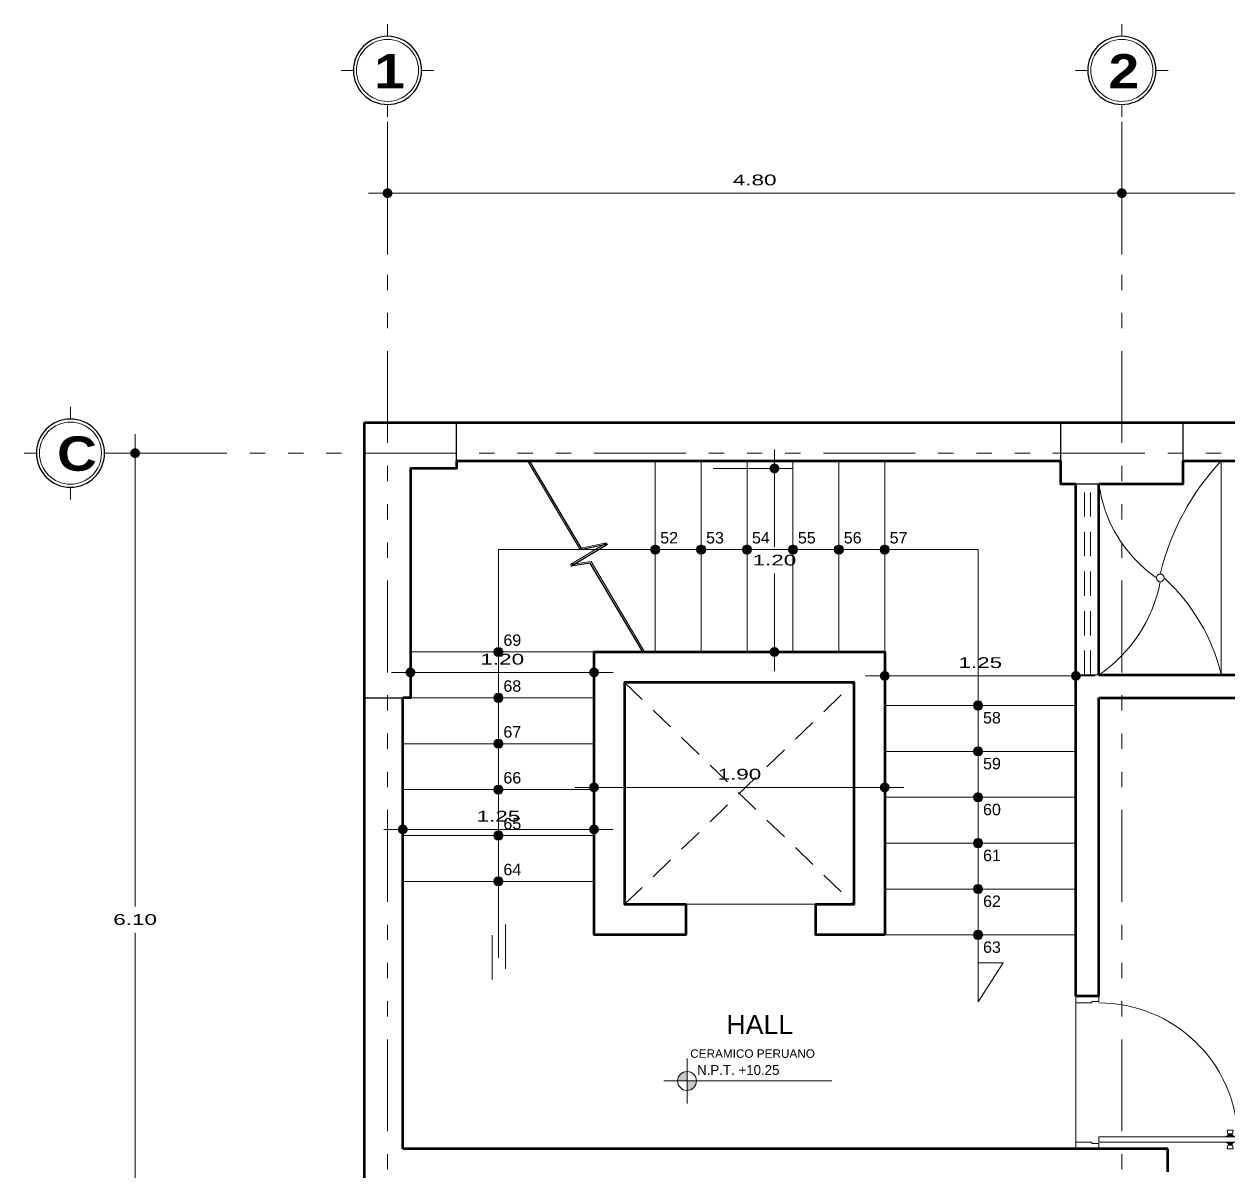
# Model space of a CAD drawing. Header units: millimetres. Extents: x 2325 to 2353, y 1262 to 1382.
# Drawn here: x 2324.55 to 2332.42, y 1374.67 to 1382.18 of the extents above; entities that cross this region are included whole.
import ezdxf

# ---------------------------------------------------------------- set-up
doc = ezdxf.new("R2010")
doc.units = ezdxf.units.MM
for name, pattern in [('ACAD_ISO14W100', [24, 12, -3, 0, -3, 0, -3, 0, -3]), ('CONTINUA', [0]), ('LÍNEAS_OCULTAS2', [4.7625, 3.175, -1.5875])]:
    doc.linetypes.add(name, pattern=pattern)
doc.layers.get('Defpoints').update_dxf_attribs({"lineweight": 0})
for name, color, linetype, lineweight in [('columnas', 152, 'Continuous', 30), ('cotas', 7, 'Continuous', 0), ('escalera', 142, 'Continuous', 9), ('LEJANO-EJES', 191, 'Continuous', 0), ('lineas entrecortadas', 7, 'LÍNEAS_OCULTAS2', 0), ('muro alto', 42, 'Continuous', 53), ('PLUMA  01', 255, 'Continuous', 9), ('pluma 01', 7, 'Continuous', 9), ('TEXTOS', 7, 'Continuous', 0), ('ventana alta', 150, 'LÍNEAS_OCULTAS2', 5)]:
    doc.layers.add(name, color=color, linetype=linetype, lineweight=lineweight)
doc.layers.add('PUERTAS', color=7, linetype='Continuous', lineweight=0, true_color=0x4242ff)
doc.layers.add('texto', color=4, linetype='Continuous')
doc.styles.add('Roberto', font='swissel.ttf', dxfattribs={"width": 1.5})
doc.styles.get("Standard").update_dxf_attribs({"font": 'arial.ttf'})
doc.styles.add('style1', font='romans.shx', dxfattribs={"height": 0.05})
doc.styles.add('style2', font='arial.ttf')
doc.dimstyles.new('ejes cortos', dxfattribs={"dimscale": 0, "dimtxt": 0.07, "dimasz": 0.05, "dimexe": 0.12, "dimexo": 0.1, "dimgap": 0.05, "dimtad": 1, "dimtih": 1, "dimtoh": 1, "dimzin": 4, "dimdsep": 46, "dimtxsty": 'Roberto', "dimblk": 'ARROW', "dimcen": 0.05, "dimclrd": 7, "dimclre": 7, "dimclrt": 7, "dimaunit": 1, "dimadec": 3, "dimazin": 1, "dimtfac": 1, "dimtix": 1, "dimtofl": 0, "dimtmove": 0, "dimatfit": 3, "dimldrblk": 'ARROW', "dimfxl": 0.4, "dimfxlon": 1, "dimtolj": 1, "dimtzin": 4, "dimlwd": 5, "dimlwe": 0, "dimarcsym": 0})

# ---------------------------------------------------------------- blocks, each defined once
blk = doc.blocks.new('P-100')
at = {"layer": 'PUERTAS'}
for p, q in [((0.045, 0), (0, 0)), ((0.045, -0.105), (0.045, 0)), ((0.955, 0), (1, 0)), ((0.955, -0.105), (0.955, 0)), ((0.035, -0.15), (0, -0.15)), ((0.045, -0.105), (0.035, -0.105)), ((0.035, -0.15), (0.035, -0.105)), ((0.045, -0.15), (0.045, -1.06)), ((0.045, -0.15), (0.08, -0.15)), ((0.08, -1.06), (0.08, -0.15)), ((0.955, -0.105), (0.965, -0.105)), ((0.965, -0.15), (0.965, -0.105)), ((0.965, -0.15), (1, -0.15)), ((0.0012, -1.0282), (0.0012, -0.9885)), ((0.0251, -0.9932), (0.0012, -0.9885)), ((0.0251, -1.0235), (0.0012, -1.0282)), ((0.0251, -0.9996), (0.0251, -0.9932)), ((0.0291, -0.9996), (0.0251, -0.9996)), ((0.0251, -0.9996), (0.0251, -1.0171)), ((0.0291, -1.0171), (0.0251, -1.0171)), ((0.0251, -1.0171), (0.0251, -1.0235)), ((0.0291, -0.9996), (0.0291, -0.9972)), ((0.0331, -0.9972), (0.0291, -0.9972)), ((0.0291, -0.9996), (0.0291, -1.0171)), ((0.0291, -1.0171), (0.0291, -1.0195)), ((0.0331, -1.0195), (0.0291, -1.0195)), ((0.037, -0.994), (0.0331, -0.994)), ((0.0331, -0.9972), (0.0331, -0.994)), ((0.0331, -0.9972), (0.0331, -1.0195)), ((0.0331, -1.0195), (0.0331, -1.0227)), ((0.037, -1.0227), (0.0331, -1.0227)), ((0.0434, -0.9821), (0.037, -0.994)), ((0.037, -0.994), (0.037, -1.0227)), ((0.0434, -1.0346), (0.037, -1.0227)), ((0.0434, -0.9821), (0.0434, -1.0346)), ((0.045, -0.9821), (0.0434, -0.9821)), ((0.08, -0.9821), (0.0816, -0.9821)), ((0.08, -1.0083), (0.08, -1.0083)), ((0.08, -1.0083), (0.08, -1.0083)), ((0.0816, -0.9821), (0.0816, -1.0346)), ((0.0816, -0.9821), (0.088, -0.994)), ((0.0816, -1.0346), (0.088, -1.0227)), ((0.088, -0.994), (0.088, -1.0227)), ((0.088, -0.994), (0.0919, -0.994)), ((0.088, -1.0227), (0.0919, -1.0227)), ((0.0919, -0.9972), (0.0919, -0.994)), ((0.0919, -0.9972), (0.0959, -0.9972)), ((0.0919, -0.9972), (0.0919, -1.0195)), ((0.0919, -1.0195), (0.0959, -1.0195)), ((0.0919, -1.0195), (0.0919, -1.0227)), ((0.0959, -0.9996), (0.0959, -0.9972)), ((0.0959, -0.9996), (0.0959, -1.0171)), ((0.0959, -0.9996), (0.0999, -0.9996)), ((0.0959, -1.0171), (0.0999, -1.0171)), ((0.0959, -1.0171), (0.0959, -1.0195)), ((0.0999, -0.9932), (0.1238, -0.9885)), ((0.0999, -0.9996), (0.0999, -0.9932)), ((0.0999, -0.9996), (0.0999, -1.0171)), ((0.0999, -1.0171), (0.0999, -1.0235)), ((0.0999, -1.0235), (0.1238, -1.0282)), ((0.1238, -1.0282), (0.1238, -0.9885)), ((0.045, -1.0346), (0.0434, -1.0346)), ((0.045, -1.06), (0.08, -1.06)), ((0.08, -1.0346), (0.0816, -1.0346))]:
    blk.add_line(p, q, dxfattribs=at)
blk.add_arc((0.045, -0.15), 0.91, 272.20423, 0, dxfattribs=at)
blk = doc.blocks.new('circulo de Letra del Eje')
at = {"layer": 'LEJANO-EJES', "lineweight": 5}
for p, q in [((0, 0.2785), (0, 0.3785)), ((0.2785, 0), (0.3785, 0)), ((-0.2785, 0), (-0.3785, 0)), ((0, -0.2785), (0, -0.3785))]:
    blk.add_line(p, q, dxfattribs=at)
at = {"layer": 'LEJANO-EJES', "lineweight": 30}
blk.add_circle((0, 0), 0.2785, dxfattribs=at)
at = {"layer": 'LEJANO-EJES', "lineweight": 5}
blk.add_circle((0, 0), 0.2535, dxfattribs=at)
blk = doc.blocks.new('ARROW')
at = {"layer": 'cotas', "ltscale": 0.5}
blk.add_line((2.5, 0), (-2.5, 0), dxfattribs=at)
at = {"layer": 'cotas', "const_width": 0.635}
blk.add_lwpolyline([(-0.32, 0, 1), (0.32, 0, 1)], format="xyb", close=True, dxfattribs=at)
blk = doc.blocks.new('*D75')
at = {"layer": 'cotas', "color": 7, "linetype": 'CONTINUA', "lineweight": 0, "transparency": 16777216}
for p, q in [((2326.9241, 1380.6693), (2326.9241, 1381.1893)), ((2331.7241, 1380.6693), (2331.7241, 1381.1893))]:
    blk.add_line(p, q, dxfattribs=at)
at = {"layer": 'cotas', "color": 7, "linetype": 'CONTINUA', "lineweight": 5, "transparency": 16777216}
blk.add_line((2326.9741, 1381.0693), (2331.6741, 1381.0693), dxfattribs=at)
at = {"layer": 'Defpoints', "color": 0, "transparency": 16777216}
for p in [(2331.7241, 1381.0693), (2326.9241, 1379.5693), (2331.7241, 1379.5693), (2327.0241, 1377.1693), (2328.2741, 1377.1693), (2327.0241, 1376.9091)]:
    blk.add_point(p, dxfattribs=at)
at = {"layer": 'PLUMA  01', "color": 7, "linetype": 'CONTINUA', "lineweight": 0, "transparency": 16777216}
for p, q in [((2327.0241, 1377.0693), (2327.0241, 1376.7891)), ((2328.2741, 1377.0693), (2328.2741, 1376.7891))]:
    blk.add_line(p, q, dxfattribs=at)
at = {"layer": 'PLUMA  01', "color": 7, "linetype": 'CONTINUA', "lineweight": 5, "transparency": 16777216}
blk.add_line((2328.2241, 1376.9091), (2327.0741, 1376.9091), dxfattribs=at)
at = {"layer": 'cotas', "color": 7, "lineweight": 5, "transparency": 16777216, "xscale": 0.05, "yscale": 0.05, "zscale": 0.05, "rotation": 180}
blk.add_blockref('ARROW', (2326.9241, 1381.0693), dxfattribs=at)
at = {"layer": 'cotas', "color": 7, "lineweight": 5, "transparency": 16777216, "xscale": 0.05, "yscale": 0.05, "zscale": 0.05}
blk.add_blockref('ARROW', (2331.7241, 1381.0693), dxfattribs=at)
at = {"layer": 'PLUMA  01', "color": 7, "lineweight": 5, "transparency": 16777216, "xscale": 0.05, "yscale": 0.05, "zscale": 0.05, "rotation": 180}
blk.add_blockref('ARROW', (2327.0241, 1376.9091), dxfattribs=at)
at = {"layer": 'PLUMA  01', "color": 7, "lineweight": 5, "transparency": 16777216, "xscale": 0.05, "yscale": 0.05, "zscale": 0.05}
blk.add_blockref('ARROW', (2328.2741, 1376.9091), dxfattribs=at)
at = {"layer": 'cotas', "color": 7, "transparency": 16777216, "insert": (2329.3241, 1381.1553), "char_height": 0.07, "attachment_point": 5, "style": 'Roberto'}
blk.add_mtext('\\A1;4.80', dxfattribs=at)
at = {"layer": 'PLUMA  01', "color": 7, "transparency": 16777216, "insert": (2327.6491, 1376.9951), "char_height": 0.07, "attachment_point": 5, "style": 'Roberto'}
blk.add_mtext('\\A1;1.25', dxfattribs=at)
blk = doc.blocks.new('*D76')
at = {"layer": 'cotas', "color": 7, "linetype": 'CONTINUA', "lineweight": 0, "transparency": 16777216}
for p, q in [((2331.7241, 1380.6693), (2331.7241, 1381.1893)), ((2336.6741, 1380.6693), (2336.6741, 1381.1893))]:
    blk.add_line(p, q, dxfattribs=at)
at = {"layer": 'cotas', "color": 7, "linetype": 'CONTINUA', "lineweight": 5, "transparency": 16777216}
blk.add_line((2331.7741, 1381.0693), (2336.6241, 1381.0693), dxfattribs=at)
at = {"layer": 'Defpoints', "color": 0, "transparency": 16777216}
for p in [(2336.6741, 1381.0693), (2331.7241, 1379.5693), (2336.6741, 1379.5693), (2328.2741, 1377.2878), (2330.1741, 1377.2878), (2330.1741, 1377.1837)]:
    blk.add_point(p, dxfattribs=at)
at = {"layer": 'PLUMA  01', "color": 7, "linetype": 'CONTINUA', "lineweight": 0, "transparency": 16777216}
for p, q in [((2328.2741, 1377.1878), (2328.2741, 1377.0637)), ((2330.1741, 1377.1878), (2330.1741, 1377.0637))]:
    blk.add_line(p, q, dxfattribs=at)
at = {"layer": 'PLUMA  01', "color": 7, "linetype": 'CONTINUA', "lineweight": 5, "transparency": 16777216}
blk.add_line((2328.3241, 1377.1837), (2330.1241, 1377.1837), dxfattribs=at)
at = {"layer": 'cotas', "color": 7, "lineweight": 5, "transparency": 16777216, "xscale": 0.05, "yscale": 0.05, "zscale": 0.05, "rotation": 180}
blk.add_blockref('ARROW', (2331.7241, 1381.0693), dxfattribs=at)
at = {"layer": 'cotas', "color": 7, "lineweight": 5, "transparency": 16777216, "xscale": 0.05, "yscale": 0.05, "zscale": 0.05}
blk.add_blockref('ARROW', (2336.6741, 1381.0693), dxfattribs=at)
at = {"layer": 'PLUMA  01', "color": 7, "lineweight": 5, "transparency": 16777216, "xscale": 0.05, "yscale": 0.05, "zscale": 0.05, "rotation": 180}
blk.add_blockref('ARROW', (2328.2741, 1377.1837), dxfattribs=at)
at = {"layer": 'PLUMA  01', "color": 7, "lineweight": 5, "transparency": 16777216, "xscale": 0.05, "yscale": 0.05, "zscale": 0.05}
blk.add_blockref('ARROW', (2330.1741, 1377.1837), dxfattribs=at)
at = {"layer": 'cotas', "color": 7, "transparency": 16777216, "insert": (2334.1991, 1381.1553), "char_height": 0.07, "attachment_point": 5, "style": 'Roberto'}
blk.add_mtext('\\A1;4.95', dxfattribs=at)
at = {"layer": 'PLUMA  01', "color": 7, "transparency": 16777216, "insert": (2329.2241, 1377.2696), "char_height": 0.07, "attachment_point": 5, "style": 'Roberto'}
blk.add_mtext('\\A1;1.90', dxfattribs=at)
blk = doc.blocks.new('*D77')
at = {"layer": 'cotas', "color": 7, "linetype": 'CONTINUA', "lineweight": 0, "transparency": 16777216}
for p, q in [((2336.6741, 1380.6693), (2336.6741, 1381.1893)), ((2341.4741, 1380.6693), (2341.4741, 1381.1893))]:
    blk.add_line(p, q, dxfattribs=at)
at = {"layer": 'cotas', "color": 7, "linetype": 'CONTINUA', "lineweight": 5, "transparency": 16777216}
blk.add_line((2336.7241, 1381.0693), (2341.4241, 1381.0693), dxfattribs=at)
at = {"layer": 'Defpoints', "color": 0, "transparency": 16777216}
for p in [(2341.4741, 1381.0693), (2336.6741, 1379.5693), (2341.4741, 1379.5693), (2328.2741, 1377.9356), (2327.0741, 1377.9087), (2328.2741, 1377.9087)]:
    blk.add_point(p, dxfattribs=at)
at = {"layer": 'PLUMA  01', "color": 7, "linetype": 'CONTINUA', "lineweight": 0, "transparency": 16777216}
for p, q in [((2327.0741, 1377.9356), (2327.0741, 1378.0556)), ((2328.2741, 1377.9356), (2328.2741, 1378.0556))]:
    blk.add_line(p, q, dxfattribs=at)
at = {"layer": 'PLUMA  01', "color": 7, "linetype": 'CONTINUA', "lineweight": 5, "transparency": 16777216}
blk.add_line((2327.1241, 1377.9356), (2328.2241, 1377.9356), dxfattribs=at)
at = {"layer": 'cotas', "color": 7, "lineweight": 5, "transparency": 16777216, "xscale": 0.05, "yscale": 0.05, "zscale": 0.05, "rotation": 180}
blk.add_blockref('ARROW', (2336.6741, 1381.0693), dxfattribs=at)
at = {"layer": 'cotas', "color": 7, "lineweight": 5, "transparency": 16777216, "xscale": 0.05, "yscale": 0.05, "zscale": 0.05}
blk.add_blockref('ARROW', (2341.4741, 1381.0693), dxfattribs=at)
at = {"layer": 'PLUMA  01', "color": 7, "lineweight": 5, "transparency": 16777216, "xscale": 0.05, "yscale": 0.05, "zscale": 0.05, "rotation": 180}
blk.add_blockref('ARROW', (2327.0741, 1377.9356), dxfattribs=at)
at = {"layer": 'PLUMA  01', "color": 7, "lineweight": 5, "transparency": 16777216, "xscale": 0.05, "yscale": 0.05, "zscale": 0.05}
blk.add_blockref('ARROW', (2328.2741, 1377.9356), dxfattribs=at)
at = {"layer": 'cotas', "color": 7, "transparency": 16777216, "insert": (2339.0741, 1381.1553), "char_height": 0.07, "attachment_point": 5, "style": 'Roberto'}
blk.add_mtext('\\A1;4.80', dxfattribs=at)
at = {"layer": 'PLUMA  01', "color": 7, "transparency": 16777216, "insert": (2327.6741, 1378.0216), "char_height": 0.07, "attachment_point": 5, "style": 'Roberto'}
blk.add_mtext('\\A1;1.20', dxfattribs=at)
blk = doc.blocks.new('*D78')
at = {"layer": 'cotas', "color": 7, "linetype": 'CONTINUA', "lineweight": 0, "transparency": 16777216}
for p, q in [((2326.9241, 1365.1675), (2326.9241, 1364.6475)), ((2331.7241, 1365.1675), (2331.7241, 1364.6475))]:
    blk.add_line(p, q, dxfattribs=at)
at = {"layer": 'cotas', "color": 7, "linetype": 'CONTINUA', "lineweight": 5, "transparency": 16777216}
blk.add_line((2326.9741, 1364.7675), (2331.6741, 1364.7675), dxfattribs=at)
at = {"layer": 'Defpoints', "color": 0, "transparency": 16777216}
for p in [(2331.4241, 1377.9131), (2330.1741, 1377.5144), (2331.4241, 1377.4943), (2326.9241, 1365.4693), (2331.7241, 1365.4693), (2331.7241, 1364.7675)]:
    blk.add_point(p, dxfattribs=at)
at = {"layer": 'PLUMA  01', "color": 7, "linetype": 'CONTINUA', "lineweight": 0, "transparency": 16777216}
for p, q in [((2330.1741, 1377.6144), (2330.1741, 1378.0331)), ((2331.4241, 1377.5943), (2331.4241, 1378.0331))]:
    blk.add_line(p, q, dxfattribs=at)
at = {"layer": 'PLUMA  01', "color": 7, "linetype": 'CONTINUA', "lineweight": 5, "transparency": 16777216}
blk.add_line((2330.2241, 1377.9131), (2331.3741, 1377.9131), dxfattribs=at)
at = {"layer": 'cotas', "color": 7, "lineweight": 5, "transparency": 16777216, "xscale": 0.05, "yscale": 0.05, "zscale": 0.05, "rotation": 180}
blk.add_blockref('ARROW', (2326.9241, 1364.7675), dxfattribs=at)
at = {"layer": 'cotas', "color": 7, "lineweight": 5, "transparency": 16777216, "xscale": 0.05, "yscale": 0.05, "zscale": 0.05}
blk.add_blockref('ARROW', (2331.7241, 1364.7675), dxfattribs=at)
at = {"layer": 'PLUMA  01', "color": 7, "lineweight": 5, "transparency": 16777216, "xscale": 0.05, "yscale": 0.05, "zscale": 0.05, "rotation": 180}
blk.add_blockref('ARROW', (2330.1741, 1377.9131), dxfattribs=at)
at = {"layer": 'PLUMA  01', "color": 7, "lineweight": 5, "transparency": 16777216, "xscale": 0.05, "yscale": 0.05, "zscale": 0.05}
blk.add_blockref('ARROW', (2331.4241, 1377.9131), dxfattribs=at)
at = {"layer": 'cotas', "color": 7, "transparency": 16777216, "insert": (2329.3241, 1364.8534), "char_height": 0.07, "attachment_point": 5, "style": 'Roberto'}
blk.add_mtext('\\A1;4.80', dxfattribs=at)
at = {"layer": 'PLUMA  01', "color": 7, "transparency": 16777216, "insert": (2330.7991, 1377.9991), "char_height": 0.07, "attachment_point": 5, "style": 'Roberto'}
blk.add_mtext('\\A1;1.25', dxfattribs=at)
blk = doc.blocks.new('*D79')
at = {"layer": 'cotas', "color": 7, "linetype": 'CONTINUA', "lineweight": 0, "transparency": 16777216}
for p, q in [((2331.7241, 1365.1675), (2331.7241, 1364.6475)), ((2336.6741, 1365.1675), (2336.6741, 1364.6475))]:
    blk.add_line(p, q, dxfattribs=at)
at = {"layer": 'cotas', "color": 7, "linetype": 'CONTINUA', "lineweight": 5, "transparency": 16777216}
blk.add_line((2331.7741, 1364.7675), (2336.6241, 1364.7675), dxfattribs=at)
at = {"layer": 'Defpoints', "color": 0, "transparency": 16777216}
for p in [(2327.3741, 1379.2693), (2329.4533, 1379.2693), (2329.3926, 1378.0693), (2331.7241, 1365.4693), (2336.6741, 1365.4693), (2336.6741, 1364.7675)]:
    blk.add_point(p, dxfattribs=at)
at = {"layer": 'PLUMA  01', "color": 7, "linetype": 'CONTINUA', "lineweight": 0, "transparency": 16777216}
for p, q in [((2329.0533, 1379.2693), (2329.5733, 1379.2693)), ((2329.4533, 1378.0693), (2329.5733, 1378.0693))]:
    blk.add_line(p, q, dxfattribs=at)
at = {"layer": 'PLUMA  01', "color": 7, "linetype": 'CONTINUA', "lineweight": 5, "transparency": 16777216}
for p, q in [((2329.4533, 1379.2193), (2329.4533, 1378.7553)), ((2329.4533, 1378.1193), (2329.4533, 1378.5834))]:
    blk.add_line(p, q, dxfattribs=at)
at = {"layer": 'cotas', "color": 7, "lineweight": 5, "transparency": 16777216, "xscale": 0.05, "yscale": 0.05, "zscale": 0.05, "rotation": 180}
blk.add_blockref('ARROW', (2331.7241, 1364.7675), dxfattribs=at)
at = {"layer": 'cotas', "color": 7, "lineweight": 5, "transparency": 16777216, "xscale": 0.05, "yscale": 0.05, "zscale": 0.05}
blk.add_blockref('ARROW', (2336.6741, 1364.7675), dxfattribs=at)
at = {"layer": 'PLUMA  01', "color": 7, "lineweight": 5, "transparency": 16777216, "xscale": 0.05, "yscale": 0.05, "zscale": 0.05}
for p, rotation in [((2329.4533, 1379.2693), 90), ((2329.4533, 1378.0693), 270)]:
    blk.add_blockref('ARROW', p, dxfattribs=dict(at, rotation=rotation))
at = {"layer": 'cotas', "color": 7, "transparency": 16777216, "insert": (2334.1991, 1364.8534), "char_height": 0.07, "attachment_point": 5, "style": 'Roberto'}
blk.add_mtext('\\A1;4.95', dxfattribs=at)
at = {"layer": 'PLUMA  01', "color": 7, "transparency": 16777216, "insert": (2329.4533, 1378.6693), "char_height": 0.07, "attachment_point": 5, "style": 'Roberto'}
blk.add_mtext('\\A1;1.20', dxfattribs=at)
blk = doc.blocks.new('*D81')
at = {"layer": 'cotas', "color": 7, "linetype": 'CONTINUA', "lineweight": 0, "transparency": 16777216}
for p, q in [((2325.6741, 1379.3693), (2325.1541, 1379.3693)), ((2325.6741, 1373.2693), (2325.1541, 1373.2693))]:
    blk.add_line(p, q, dxfattribs=at)
at = {"layer": 'cotas', "color": 7, "linetype": 'CONTINUA', "lineweight": 5, "transparency": 16777216}
for p, q in [((2325.2741, 1379.3193), (2325.2741, 1376.4053)), ((2325.2741, 1373.3193), (2325.2741, 1376.2334))]:
    blk.add_line(p, q, dxfattribs=at)
at = {"layer": 'Defpoints', "color": 0, "transparency": 16777216}
for p in [(2326.7741, 1379.3693), (2325.2741, 1373.2693), (2326.7741, 1373.2693), (2328.5364, 1318.0693), (2328.5364, 1316.2193), (2328.6887, 1316.2193)]:
    blk.add_point(p, dxfattribs=at)
at = {"layer": 'PLUMA  01', "color": 7, "linetype": 'CONTINUA', "lineweight": 0, "transparency": 16777216}
for p, q in [((2328.6364, 1318.0693), (2328.8087, 1318.0693)), ((2328.6364, 1316.2193), (2328.8087, 1316.2193))]:
    blk.add_line(p, q, dxfattribs=at)
at = {"layer": 'PLUMA  01', "color": 7, "linetype": 'CONTINUA', "lineweight": 5, "transparency": 16777216}
for p, q in [((2328.6887, 1318.0193), (2328.6887, 1317.2303)), ((2328.6887, 1316.2693), (2328.6887, 1317.0584))]:
    blk.add_line(p, q, dxfattribs=at)
at = {"layer": 'cotas', "color": 7, "lineweight": 5, "transparency": 16777216, "xscale": 0.05, "yscale": 0.05, "zscale": 0.05}
for p, rotation in [((2325.2741, 1379.3693), 90), ((2325.2741, 1373.2693), 270)]:
    blk.add_blockref('ARROW', p, dxfattribs=dict(at, rotation=rotation))
at = {"layer": 'PLUMA  01', "color": 7, "lineweight": 5, "transparency": 16777216, "xscale": 0.05, "yscale": 0.05, "zscale": 0.05}
for p, rotation in [((2328.6887, 1318.0693), 90), ((2328.6887, 1316.2193), 270)]:
    blk.add_blockref('ARROW', p, dxfattribs=dict(at, rotation=rotation))
at = {"layer": 'cotas', "color": 7, "transparency": 16777216, "insert": (2325.2741, 1376.3193), "char_height": 0.07, "attachment_point": 5, "style": 'Roberto'}
blk.add_mtext('\\A1;6.10', dxfattribs=at)
at = {"layer": 'PLUMA  01', "color": 7, "transparency": 16777216, "insert": (2328.6887, 1317.1443), "char_height": 0.07, "attachment_point": 5, "style": 'Roberto'}
blk.add_mtext('\\A1;1.85', dxfattribs=at)
blk = doc.blocks.new('*D83')
at = {"layer": 'cotas', "color": 7, "linetype": 'CONTINUA', "lineweight": 0, "transparency": 16777216}
for p, q in [((2342.7241, 1379.3693), (2343.2441, 1379.3693)), ((2342.7241, 1373.2693), (2343.2441, 1373.2693))]:
    blk.add_line(p, q, dxfattribs=at)
at = {"layer": 'cotas', "color": 7, "linetype": 'CONTINUA', "lineweight": 5, "transparency": 16777216}
for p, q in [((2343.1241, 1379.3193), (2343.1241, 1376.4053)), ((2343.1241, 1373.3193), (2343.1241, 1376.2334))]:
    blk.add_line(p, q, dxfattribs=at)
at = {"layer": 'Defpoints', "color": 0, "transparency": 16777216}
for p in [(2341.6241, 1379.3693), (2341.6241, 1373.2693), (2343.1241, 1373.2693), (2328.8741, 1316.3193), (2329.7241, 1316.3193), (2329.7241, 1315.9772)]:
    blk.add_point(p, dxfattribs=at)
at = {"layer": 'PLUMA  01', "color": 7, "linetype": 'CONTINUA', "lineweight": 0, "transparency": 16777216}
for p, q in [((2328.8741, 1316.2193), (2328.8741, 1315.8572)), ((2329.7241, 1316.2193), (2329.7241, 1315.8572))]:
    blk.add_line(p, q, dxfattribs=at)
at = {"layer": 'PLUMA  01', "color": 7, "linetype": 'CONTINUA', "lineweight": 5, "transparency": 16777216}
blk.add_line((2328.9241, 1315.9772), (2329.6741, 1315.9772), dxfattribs=at)
at = {"layer": 'cotas', "color": 7, "lineweight": 5, "transparency": 16777216, "xscale": 0.05, "yscale": 0.05, "zscale": 0.05}
for p, rotation in [((2343.1241, 1379.3693), 90), ((2343.1241, 1373.2693), 270)]:
    blk.add_blockref('ARROW', p, dxfattribs=dict(at, rotation=rotation))
at = {"layer": 'PLUMA  01', "color": 7, "lineweight": 5, "transparency": 16777216, "xscale": 0.05, "yscale": 0.05, "zscale": 0.05, "rotation": 180}
blk.add_blockref('ARROW', (2328.8741, 1315.9772), dxfattribs=at)
at = {"layer": 'PLUMA  01', "color": 7, "lineweight": 5, "transparency": 16777216, "xscale": 0.05, "yscale": 0.05, "zscale": 0.05}
blk.add_blockref('ARROW', (2329.7241, 1315.9772), dxfattribs=at)
at = {"layer": 'cotas', "color": 7, "transparency": 16777216, "insert": (2343.1241, 1376.3193), "char_height": 0.07, "attachment_point": 5, "style": 'Roberto'}
blk.add_mtext('\\A1;6.10', dxfattribs=at)
at = {"layer": 'PLUMA  01', "color": 7, "transparency": 16777216, "insert": (2329.2991, 1316.0631), "char_height": 0.07, "attachment_point": 5, "style": 'Roberto'}
blk.add_mtext('\\A1;.85', dxfattribs=at)
blk = doc.blocks.new('T')
at = {"layer": 'TEXTOS'}
h = blk.add_hatch(color=256, dxfattribs=at)
h.paths.add_polyline_path([(224.4309, 249.6252, 0.414214), (224.369, 249.5632), (224.4309, 249.5632)])
h.paths.add_polyline_path([(224.4309, 249.5632), (224.4309, 249.5013, 0.414214), (224.4928, 249.5632)])
at = {"layer": 'TEXTOS', "lineweight": 5}
for p, q in [((224.4309, 249.7096), (224.4309, 249.5632)), ((224.2782, 249.5632), (225.3772, 249.5632)), ((224.4309, 249.4169), (224.4309, 249.5632))]:
    blk.add_line(p, q, dxfattribs=at)
blk.add_circle((224.4309, 249.5632), 0.0619, dxfattribs=at)

msp = doc.modelspace()

# ---------------------------------------------------------------- hatches: boundary and pattern name
at = {"layer": 'escalera'}
h = msp.add_hatch(color=256, dxfattribs=at)
h.dxf.hatch_style = 1
edge = h.paths.add_edge_path()
edge.add_arc((2328.6741, 1378.7389), 0.03, 0, 360)
h = msp.add_hatch(color=256, dxfattribs=at)
h.dxf.hatch_style = 1
edge = h.paths.add_edge_path()
edge.add_arc((2328.9741, 1378.7389), 0.03, 0, 360)
h = msp.add_hatch(color=256, dxfattribs=at)
h.dxf.hatch_style = 1
edge = h.paths.add_edge_path()
edge.add_arc((2329.2741, 1378.7389), 0.03, 0, 360)
h = msp.add_hatch(color=256, dxfattribs=at)
h.dxf.hatch_style = 1
edge = h.paths.add_edge_path()
edge.add_arc((2329.5741, 1378.7389), 0.03, 0, 360)
h = msp.add_hatch(color=256, dxfattribs=at)
h.dxf.hatch_style = 1
edge = h.paths.add_edge_path()
edge.add_arc((2329.8741, 1378.7389), 0.03, 0, 360)
h = msp.add_hatch(color=256, dxfattribs=at)
h.dxf.hatch_style = 1
edge = h.paths.add_edge_path()
edge.add_arc((2330.1741, 1378.7389), 0.03, 0, 360)
h = msp.add_hatch(color=256, dxfattribs=at)
h.dxf.hatch_style = 1
edge = h.paths.add_edge_path()
edge.add_arc((2327.6491, 1378.0693), 0.03, 0, 360)
h = msp.add_hatch(color=256, dxfattribs=at)
h.dxf.hatch_style = 1
edge = h.paths.add_edge_path()
edge.add_arc((2327.6491, 1377.7693), 0.03, 0, 360)
h = msp.add_hatch(color=256, dxfattribs=at)
h.dxf.hatch_style = 1
edge = h.paths.add_edge_path()
edge.add_arc((2330.7846, 1377.7193), 0.03, 0, 360)
h = msp.add_hatch(color=256, dxfattribs=at)
h.dxf.hatch_style = 1
edge = h.paths.add_edge_path()
edge.add_arc((2327.6491, 1377.4693), 0.03, 0, 360)
h = msp.add_hatch(color=256, dxfattribs=at)
h.dxf.hatch_style = 1
edge = h.paths.add_edge_path()
edge.add_arc((2330.7846, 1377.4193), 0.03, 0, 360)
h = msp.add_hatch(color=256, dxfattribs=at)
h.dxf.hatch_style = 1
edge = h.paths.add_edge_path()
edge.add_arc((2327.6491, 1377.1693), 0.03, 0, 360)
h = msp.add_hatch(color=256, dxfattribs=at)
h.dxf.hatch_style = 1
edge = h.paths.add_edge_path()
edge.add_arc((2330.7846, 1377.1193), 0.03, 0, 360)
h = msp.add_hatch(color=256, dxfattribs=at)
h.dxf.hatch_style = 1
edge = h.paths.add_edge_path()
edge.add_arc((2327.6491, 1376.8693), 0.03, 0, 360)
h = msp.add_hatch(color=256, dxfattribs=at)
h.dxf.hatch_style = 1
edge = h.paths.add_edge_path()
edge.add_arc((2330.7846, 1376.8193), 0.03, 0, 360)
h = msp.add_hatch(color=256, dxfattribs=at)
h.dxf.hatch_style = 1
edge = h.paths.add_edge_path()
edge.add_arc((2327.6491, 1376.5693), 0.03, 0, 360)
h = msp.add_hatch(color=256, dxfattribs=at)
h.dxf.hatch_style = 1
edge = h.paths.add_edge_path()
edge.add_arc((2330.7846, 1376.5193), 0.03, 0, 360)
h = msp.add_hatch(color=256, dxfattribs=at)
h.dxf.hatch_style = 1
edge = h.paths.add_edge_path()
edge.add_arc((2330.7846, 1376.2193), 0.03, 0, 360)

# ---------------------------------------------------------------- linework, layer by layer
at = {"layer": 'columnas', "ltscale": 1.5}
for points in [[(2327.0741, 1379.2693), (2327.3741, 1379.2693), (2327.3741, 1379.5693), (2326.7741, 1379.5693), (2326.7741, 1377.7693), (2327.0741, 1377.7693)], [(2331.3241, 1379.1693), (2332.1241, 1379.1693), (2332.1241, 1379.5693), (2331.3241, 1379.5693)], [(2329.9741, 1376.4193), (2329.7241, 1376.4193), (2329.7241, 1376.2193), (2330.1741, 1376.2193), (2330.1741, 1378.0693), (2328.2741, 1378.0693), (2328.2741, 1376.2193), (2328.8741, 1376.2193), (2328.8741, 1376.4193), (2328.4741, 1376.4193), (2328.4741, 1377.8693), (2329.9741, 1377.8693)]]:
    msp.add_lwpolyline(points, close=True, dxfattribs=at)
at = {"layer": 'escalera', "ltscale": 0.75, "transparency": 16777216}
for p, q in [((2328.6741, 1378.0693), (2328.6741, 1379.3193)), ((2328.9741, 1378.0693), (2328.9741, 1379.3193)), ((2329.2741, 1378.0693), (2329.2741, 1379.3193)), ((2329.5741, 1378.0693), (2329.5741, 1379.3193)), ((2329.8741, 1378.0693), (2329.8741, 1379.3193)), ((2330.1741, 1378.0693), (2330.1741, 1379.3193)), ((2327.0741, 1378.0693), (2328.2741, 1378.0693)), ((2327.0241, 1377.7693), (2328.2741, 1377.7693)), ((2330.1741, 1377.7193), (2331.4241, 1377.7193)), ((2327.0241, 1377.4693), (2328.2741, 1377.4693)), ((2330.1741, 1377.4193), (2331.4241, 1377.4193)), ((2327.0241, 1377.1693), (2328.2741, 1377.1693)), ((2330.1741, 1377.1193), (2331.4241, 1377.1193)), ((2327.0241, 1376.8693), (2328.2741, 1376.8693)), ((2330.1741, 1376.8193), (2331.4241, 1376.8193)), ((2327.0241, 1376.5693), (2328.2741, 1376.5693)), ((2330.1741, 1376.5193), (2331.4241, 1376.5193)), ((2327.6955, 1376.2876), (2327.6955, 1375.9969)), ((2327.6089, 1376.2179), (2327.6089, 1375.9273)), ((2330.1741, 1376.2193), (2331.4241, 1376.2193))]:
    msp.add_line(p, q, dxfattribs=at)
for points in [[(2327.8401, 1379.3193), (2328.1797, 1378.746), (2328.3565, 1378.7824), (2328.1202, 1378.6415), (2328.2544, 1378.6604), (2328.6046, 1378.0693)], [(2327.6491, 1376.0688), (2327.6491, 1378.7389), (2330.7846, 1378.7389), (2330.7846, 1375.7825), (2330.9475, 1376.037), (2330.7846, 1376.037)]]:
    msp.add_lwpolyline(points, dxfattribs=at)
at = {"layer": 'escalera', "lineweight": 30, "ltscale": 0.75, "transparency": 16777216}
msp.add_lwpolyline([(2328.5926, 1378.0693), (2328.249, 1378.6492), (2328.1216, 1378.6313), (2328.3618, 1378.7735), (2328.1959, 1378.7389), (2327.8521, 1379.3193)], dxfattribs=at)
at = {"layer": 'escalera'}
for centre in [(2328.6741, 1378.7389), (2328.9741, 1378.7389), (2329.2741, 1378.7389), (2329.5741, 1378.7389), (2329.8741, 1378.7389), (2330.1741, 1378.7389), (2327.6491, 1378.0693), (2327.6491, 1377.7693), (2330.7846, 1377.7193), (2327.6491, 1377.4693), (2330.7846, 1377.4193), (2327.6491, 1377.1693), (2330.7846, 1377.1193), (2327.6491, 1376.8693), (2330.7846, 1376.8193), (2327.6491, 1376.5693), (2330.7846, 1376.5193), (2330.7846, 1376.2193)]:
    msp.add_circle(centre, 0.03, dxfattribs=at)
at = {"layer": 'LEJANO-EJES', "color": 6, "linetype": 'ACAD_ISO14W100', "lineweight": 0, "ltscale": 0.05, "transparency": 16777216}
for p, q in [((2326.9241, 1364.4359), (2326.9241, 1381.5693)), ((2331.7241, 1364.4359), (2331.7241, 1381.5693)), ((2325.2741, 1379.3693), (2343.1241, 1379.3693))]:
    msp.add_line(p, q, dxfattribs=at)
at = {"layer": 'lineas entrecortadas', "ltscale": 0.05, "transparency": 16777216}
for p, q in [((2328.4741, 1377.8693), (2329.9741, 1376.4193)), ((2328.4741, 1376.4193), (2329.9741, 1377.8693))]:
    msp.add_line(p, q, dxfattribs=at)
at = {"layer": 'muro alto', "transparency": 16777216}
for p, q in [((2326.7741, 1379.5693), (2341.6241, 1379.5693)), ((2326.7741, 1366.9693), (2326.7741, 1379.5693)), ((2331.4241, 1375.8193), (2331.4241, 1379.1693)), ((2331.5741, 1377.9193), (2331.5741, 1379.1693)), ((2331.5741, 1375.8193), (2331.5741, 1377.7693)), ((2331.5741, 1375.8193), (2331.4241, 1375.8193)), ((2332.0241, 1374.8193), (2327.0241, 1374.8193)), ((2332.0241, 1374.6693), (2332.0241, 1374.8193))]:
    msp.add_line(p, q, dxfattribs=at)
at = {"layer": 'muro alto'}
for points in [[(2327.3741, 1379.3193), (2327.3741, 1379.2693), (2327.0741, 1379.2693), (2327.0741, 1377.7693), (2327.0241, 1377.7693)], [(2331.3241, 1379.3193), (2331.3241, 1379.1693), (2331.4241, 1379.1693)], [(2331.5741, 1379.1693), (2332.1241, 1379.1693), (2332.1241, 1379.3193)], [(2330.1741, 1376.2193), (2329.7241, 1376.2193), (2329.7241, 1376.4193), (2329.9741, 1376.4193), (2329.9741, 1377.8693), (2328.4741, 1377.8693), (2328.4741, 1376.4193), (2328.8741, 1376.4193), (2328.8741, 1376.2193), (2328.2741, 1376.2193), (2328.2741, 1378.0693), (2330.1741, 1378.0693), (2330.1741, 1376.2193)]]:
    msp.add_lwpolyline(points, dxfattribs=at)
at = {"layer": 'muro alto', "transparency": 16777216}
for points in [[(2327.3741, 1379.3193), (2331.3241, 1379.3193)], [(2332.1241, 1379.3193), (2334.1741, 1379.3193)], [(2331.5741, 1377.9193), (2333.3741, 1377.9193)], [(2327.0241, 1374.8193), (2327.0241, 1377.7693)], [(2331.5741, 1377.7693), (2333.3741, 1377.7693)]]:
    msp.add_lwpolyline(points, dxfattribs=at)
at = {"layer": 'pluma 01'}
for p, q in [((2332.3741, 1377.9193), (2332.3741, 1379.3193)), ((2328.8741, 1376.4193), (2329.7241, 1376.4193)), ((2331.4241, 1375.8193), (2331.4241, 1374.8193))]:
    msp.add_line(p, q, dxfattribs=at)
msp.add_circle((2331.9753, 1378.5539), 0.025, dxfattribs=at)
for centre, radius, start, end in [((2333.5659, 1378.1997), 1.6352, 136.78763, 166.59204), ((2332.459, 1379.2875), 0.8927, 187.60315, 235.2601), ((2331.0401, 1378.7075), 0.9521, 304.11792, 349.18499), ((2331.1577, 1377.6301), 1.2503, 13.37646, 47.63464)]:
    msp.add_arc(centre, radius, start, end, dxfattribs=at)
at = {"layer": 'ventana alta', "ltscale": 0.05}
for p, q in [((2331.4791, 1377.9193), (2331.4791, 1379.1693)), ((2331.5191, 1377.9193), (2331.5191, 1379.1693))]:
    msp.add_line(p, q, dxfattribs=at)
msp.add_lwpolyline([(2331.4241, 1377.9193), (2331.5741, 1377.9193)], dxfattribs=at)

# ---------------------------------------------------------------- block references
at = {"layer": 'LEJANO-EJES', "xscale": -0.8, "yscale": 0.8, "zscale": 0.8}
for p in [(2326.9241, 1381.8722), (2331.7241, 1381.8722), (2324.8513, 1379.3693)]:
    msp.add_blockref('circulo de Letra del Eje', p, dxfattribs=at)
at = {"layer": 'PUERTAS', "transparency": 16777216, "rotation": 90}
msp.add_blockref('P-100', (2331.4241, 1374.8193), dxfattribs=at)
at = {"layer": 'TEXTOS', "color": 7, "transparency": 16777216}
msp.add_blockref('T', (2104.4511, 1125.7008), dxfattribs=at)

# ---------------------------------------------------------------- texts
at = {"layer": 'escalera', "transparency": 16777216}
for s, p in [('52', (2328.7066, 1378.7787)), ('53', (2329.0066, 1378.7787)), ('54', (2329.3066, 1378.7787)), ('55', (2329.6066, 1378.7787)), ('56', (2329.9066, 1378.7787)), ('57', (2330.2066, 1378.7787)), ('69', (2327.6816, 1378.1091)), ('68', (2327.6816, 1377.8091)), ('58', (2330.817, 1377.6017)), ('67', (2327.6816, 1377.5091)), ('59', (2330.817, 1377.3017)), ('66', (2327.6816, 1377.2091)), ('60', (2330.817, 1377.0017)), ('65', (2327.6816, 1376.9091)), ('61', (2330.817, 1376.7017)), ('64', (2327.6816, 1376.6091)), ('62', (2330.817, 1376.4017)), ('63', (2330.817, 1376.1017))]:
    msp.add_text(s, height=0.075, dxfattribs=at).set_placement(p)
at = {"layer": 'texto', "char_height": 0.22464, "width": 0.206655, "attachment_point": 7, "rotation": 0.00015, "style": 'style1'}
for s, insert in [('{\\fArial Black|b0|i0|c0|p34;1}', (2326.8373, 1381.754)), ('{\\fArial Black|b0|i0|c0|p34;2}', (2331.6373, 1381.754)), ('{\\fArial Black|b0|i0|c0|p34;C}', (2324.7645, 1379.2511))]:
    msp.add_mtext(s, dxfattribs=dict(at, insert=insert))
at = {"layer": 'TEXTOS', "color": 7, "transparency": 16777216, "insert": (2329.3576, 1375.6327), "char_height": 0.125, "width": 2.421651, "attachment_point": 5}
msp.add_mtext('{\\fSwis721 BlkEx BT|b0|i0|c0|p34;HALL}', dxfattribs=at)
at = {"layer": 'TEXTOS', "color": 7, "transparency": 16777216, "width": 0.9348, "attachment_point": 1, "style": 'style2'}
for s, insert, char_height in [('{\\fSwis721 BT|b0|i0|c0|p34;CERAMICO PERUANO}', (2328.9028, 1375.4706), 0.055), ('{\\fSimplified Arabic Fixed|b0|i0|c0|p49;N.P.T. +10.25}', (2328.9477, 1375.3683), 0.065)]:
    msp.add_mtext(s, dxfattribs=dict(at, insert=insert, char_height=char_height))

# ---------------------------------------------------------------- dimensions: what is measured, and where the dimension line sits
at = {"layer": 'cotas'}
for base, p1, p2, override, picture, middle in [((2331.7241, 1381.0693), (2326.9241, 1379.5693), (2331.7241, 1379.5693), {"dimscale": 1}, '*D75', (2329.3241, 1381.1553)), ((2341.4741, 1381.0693), (2336.6741, 1379.5693), (2341.4741, 1379.5693), {"dimscale": 1, "dimtmove": 1}, '*D77', (2339.0741, 1381.1553)), ((2336.6741, 1381.0693), (2331.7241, 1379.5693), (2336.6741, 1379.5693), {"dimscale": 1, "dimtmove": 1}, '*D76', (2334.1991, 1381.1553)), ((2336.6741, 1364.7675), (2331.7241, 1365.4693), (2336.6741, 1365.4693), {"dimscale": 1, "dimtmove": 1}, '*D79', (2334.1991, 1364.8534)), ((2331.7241, 1364.7675), (2326.9241, 1365.4693), (2331.7241, 1365.4693), {"dimscale": 1}, '*D78', (2329.3241, 1364.8534))]:
    dim = msp.add_linear_dim(base=base, p1=p1, p2=p2, dimstyle='ejes cortos', override=override, dxfattribs=at)
    dim.commit()
    dim.dimension.update_dxf_attribs({"geometry": picture, "text_midpoint": middle})
for base, p1, p2, picture, middle in [((2325.2741, 1373.2693), (2326.7741, 1379.3693), (2326.7741, 1373.2693), '*D81', (2325.2741, 1376.3193)), ((2343.1241, 1373.2693), (2341.6241, 1379.3693), (2341.6241, 1373.2693), '*D83', (2343.1241, 1376.3193))]:
    dim = msp.add_linear_dim(base=base, p1=p1, p2=p2, angle=90, dimstyle='ejes cortos', override={"dimscale": 1}, dxfattribs=at)
    dim.commit()
    dim.dimension.update_dxf_attribs({"geometry": picture, "text_midpoint": middle})
at = {"layer": 'PLUMA  01'}
for base, p1, p2, picture, middle in [((2327.0241, 1376.9091), (2328.2741, 1377.1693), (2327.0241, 1377.1693), '*D75', (2327.6491, 1376.9951)), ((2328.2741, 1377.9356), (2327.0741, 1377.9087), (2328.2741, 1377.9087), '*D77', (2327.6741, 1378.0216)), ((2330.1741, 1377.1837), (2328.2741, 1377.2878), (2330.1741, 1377.2878), '*D76', (2329.2241, 1377.2696)), ((2329.7241, 1315.9772), (2328.8741, 1316.3193), (2329.7241, 1316.3193), '*D83', (2329.2991, 1316.0631)), ((2331.4241, 1377.9131), (2330.1741, 1377.5144), (2331.4241, 1377.4943), '*D78', (2330.7991, 1377.9991))]:
    dim = msp.add_linear_dim(base=base, p1=p1, p2=p2, dimstyle='ejes cortos', override={"dimscale": 1}, dxfattribs=at)
    dim.commit()
    dim.dimension.update_dxf_attribs({"geometry": picture, "text_midpoint": middle})
for base, p1, p2, picture, middle in [((2328.6887, 1316.2193), (2328.5364, 1318.0693), (2328.5364, 1316.2193), '*D81', (2328.6887, 1317.1443)), ((2329.4533, 1379.2693), (2329.3926, 1378.0693), (2327.3741, 1379.2693), '*D79', (2329.4533, 1378.6693))]:
    dim = msp.add_linear_dim(base=base, p1=p1, p2=p2, angle=90, dimstyle='ejes cortos', override={"dimscale": 1}, dxfattribs=at)
    dim.commit()
    dim.dimension.update_dxf_attribs({"geometry": picture, "text_midpoint": middle})

doc.saveas('drawing.dxf')
